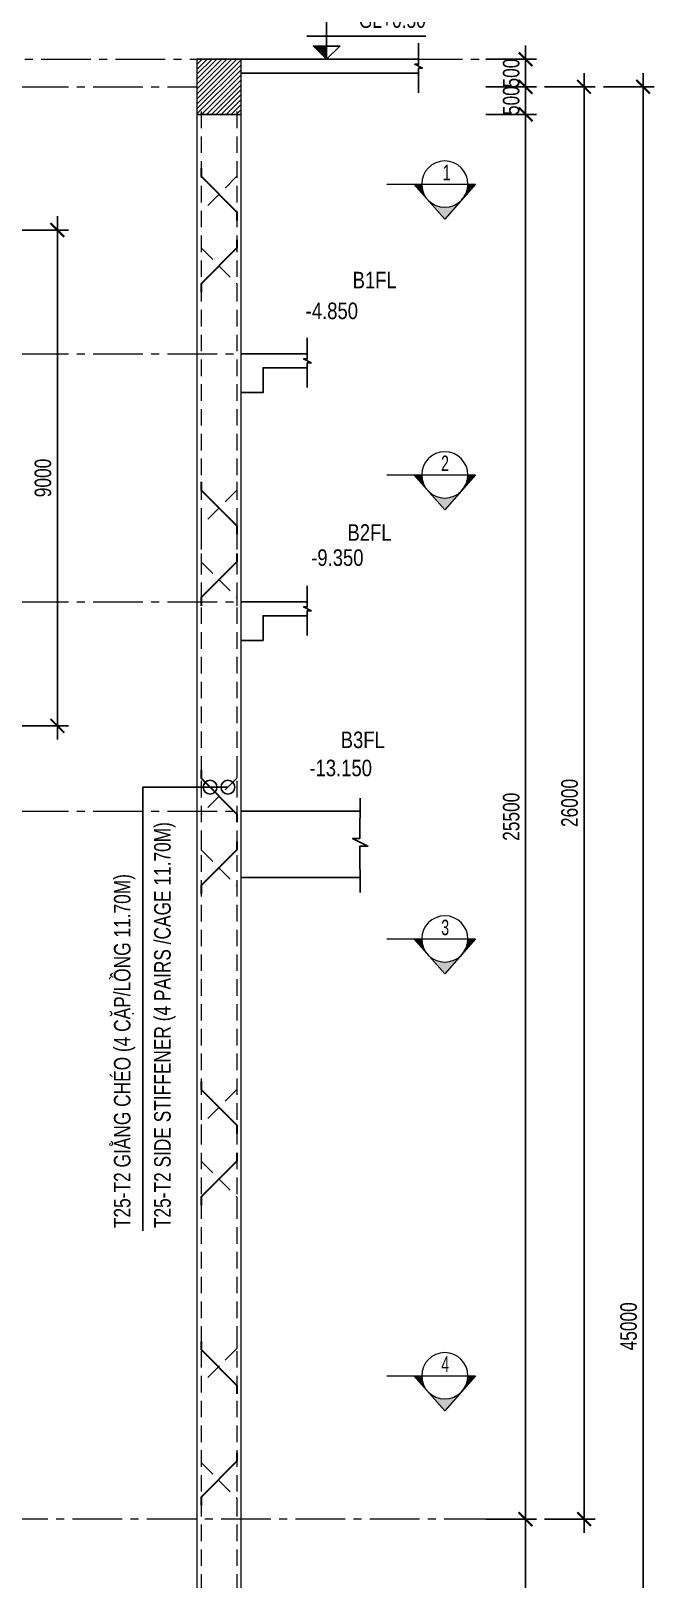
# Model space of a CAD drawing. Header units: millimetres. Extents: x 2746337 to 7547699, y -363432 to 15720.
# Drawn here: x 3098751 to 3110067, y -221482 to -193381 of the extents above; entities that cross this region are included whole.
import ezdxf
from ezdxf.enums import TextEntityAlignment as Align

# ---------------------------------------------------------------- set-up
doc = ezdxf.new("R2010")
doc.units = ezdxf.units.MM
doc.header["$LTSCALE"] = 1200
doc.header["$PDMODE"] = 3
doc.linetypes.add('CENTER2', pattern=[1.125, 0.75, -0.125, 0.125, -0.125])
doc.linetypes.add('HIDDEN', pattern=[0.375, 0.25, -0.125])
for name, color, linetype, lineweight in [('1', 9, 'Continuous', 13), ('BOUND', 3, 'Continuous', 20), ('CODE', 3, 'Continuous', 15), ('ENOTE', 2, 'Continuous', 15), ('Grid line', 160, 'CENTER2', 5), ('HIDE', 8, 'HIDDEN', 13), ('K-THUOC', 1, 'Continuous', 18), ('LEADER', 8, 'Continuous', 9), ('S-Beam - Cont', 60, 'Continuous', 25), ('T2CO', 4, 'Continuous', 30), ('T2HI', 4, 'HIDDEN', 13), ('TEXTVN', 2, 'Continuous', 20)]:
    doc.layers.add(name, color=color, linetype=linetype, lineweight=lineweight)
for name, color, linetype in [('CDC.02.DIM', 1, 'Continuous'), ('CDC.06.TEXT', 2, 'Continuous'), ('CDC.10.HATCH', 251, 'Continuous'), ('Q-Dim-line', 75, 'Continuous')]:
    doc.layers.add(name, color=color, linetype=linetype)
doc.styles.add('DB_Arial', font='arial.ttf', dxfattribs={"width": 0.8})
doc.styles.add('SMTEXT', font='arial.ttf', dxfattribs={"width": 0.75})
doc.styles.add('TEXTVN', font='VHELVCN.TTF', dxfattribs={"width": 0.8})
doc.dimstyles.new('BSV1-100', dxfattribs={"dimtxt": 300, "dimasz": 250, "dimexe": 200, "dimexo": 0, "dimgap": 108, "dimtad": 1, "dimdec": 0, "dimdsep": 46, "dimtxsty": 'SMTEXT', "dimblk": 'ARCHTICK', "dimcen": 100, "dimdle": 250, "dimclrd": 256, "dimclre": 256, "dimclrt": 1, "dimadec": 0, "dimazin": 0, "dimtfac": 1, "dimtdec": 0, "dimtix": 1, "dimtmove": 2, "dimatfit": 3, "dimfxl": 720, "dimfxlon": 1, "dimtolj": 1, "dimtzin": 0, "dimarcsym": 0})
doc.dimstyles.new('BSV25', dxfattribs={"dimtxt": 300, "dimasz": 250, "dimexe": 200, "dimexo": 0, "dimgap": 108, "dimtad": 1, "dimdec": 0, "dimlfac": 0.25, "dimdsep": 46, "dimtxsty": 'SMTEXT', "dimblk": 'ARCHTICK', "dimcen": 100, "dimdle": 250, "dimclrd": 256, "dimclre": 256, "dimclrt": 2, "dimadec": 0, "dimazin": 0, "dimtfac": 1, "dimtdec": 0, "dimtix": 1, "dimtmove": 2, "dimatfit": 3, "dimfxl": 800, "dimfxlon": 1, "dimtolj": 1, "dimtzin": 0, "dimarcsym": 0})

# ---------------------------------------------------------------- blocks, each defined once
blk = doc.blocks.new('_ArchTick')
at = {"color": 0, "linetype": 'ByBlock', "const_width": 0.15}
blk.add_lwpolyline([(-0.5, -0.5), (0.5, 0.5)], dxfattribs=at)
blk = doc.blocks.new('tag_cd')
at = {"layer": 'CDC.10.HATCH'}
blk.add_hatch(color=256, dxfattribs=at).paths.add_polyline_path([(180, 240), (420, 0), (420, 240)])
at = {"layer": 'CDC.02.DIM'}
for points in [[(420, 240), (420, 0), (660, 240), (180, 240), (420, 0), (420, 1020)], [(60, 420), (2220, 420)], [(0, 0), (840, 0)]]:
    blk.add_lwpolyline(points, dxfattribs=at)
at = {"layer": 'CDC.06.TEXT', "ltscale": 0.5, "style": 'SMTEXT', "width": 0.75}
blk.add_attdef('CD', text='', height=300, dxfattribs=at).set_placement((2220, 570), align=Align.RIGHT)
blk = doc.blocks.new('*D1796')
at = {"layer": 'Defpoints', "color": 0, "transparency": 16777216}
for p in [(3070676, -194395), (3070113, -199245), (3102823, -199245)]:
    blk.add_point(p, dxfattribs=at)
at = {"layer": 'K-THUOC', "lineweight": -2, "transparency": 16777216}
for p, q in [((3070113, -194145), (3070113, -199495)), ((3070676, -194395), (3069913, -194395)), ((3070833, -199245), (3069913, -199245))]:
    blk.add_line(p, q, dxfattribs=at)
at = {"layer": 'K-THUOC', "lineweight": -2, "transparency": 16777216, "xscale": 250, "yscale": 250, "zscale": 250}
for p, rotation in [((3070113, -194395), 90), ((3070113, -199245), 270)]:
    blk.add_blockref('_ArchTick', p, dxfattribs=dict(at, rotation=rotation))
at = {"layer": 'K-THUOC', "color": 1, "transparency": 16777216, "insert": (3069852, -196820), "char_height": 300, "attachment_point": 5, "rotation": 90, "style": 'SMTEXT'}
blk.add_mtext('\\A1;4850', dxfattribs=at)
blk = doc.blocks.new('*D1797')
at = {"layer": 'Defpoints', "color": 0, "transparency": 16777216}
for p in [(3102823, -199245), (3070113, -203745), (3102807, -203745)]:
    blk.add_point(p, dxfattribs=at)
at = {"layer": 'K-THUOC', "lineweight": -2, "transparency": 16777216}
for p, q in [((3070113, -198995), (3070113, -203995)), ((3070833, -199245), (3069913, -199245)), ((3070833, -203745), (3069913, -203745))]:
    blk.add_line(p, q, dxfattribs=at)
at = {"layer": 'K-THUOC', "lineweight": -2, "transparency": 16777216, "xscale": 250, "yscale": 250, "zscale": 250}
for p, rotation in [((3070113, -199245), 90), ((3070113, -203745), 270)]:
    blk.add_blockref('_ArchTick', p, dxfattribs=dict(at, rotation=rotation))
at = {"layer": 'K-THUOC', "color": 1, "transparency": 16777216, "insert": (3069852, -201495), "char_height": 300, "attachment_point": 5, "rotation": 90, "style": 'SMTEXT'}
blk.add_mtext('\\A1;4500', dxfattribs=at)
blk = doc.blocks.new('*D1798')
at = {"layer": 'Defpoints', "color": 0, "transparency": 16777216}
for p in [(3101550, -203745), (3070113, -207545), (3102807, -207545)]:
    blk.add_point(p, dxfattribs=at)
at = {"layer": 'K-THUOC', "lineweight": -2, "transparency": 16777216}
for p, q in [((3070113, -203495), (3070113, -207795)), ((3070833, -203745), (3069913, -203745)), ((3070833, -207545), (3069913, -207545))]:
    blk.add_line(p, q, dxfattribs=at)
at = {"layer": 'K-THUOC', "lineweight": -2, "transparency": 16777216, "xscale": 250, "yscale": 250, "zscale": 250}
for p, rotation in [((3070113, -203745), 90), ((3070113, -207545), 270)]:
    blk.add_blockref('_ArchTick', p, dxfattribs=dict(at, rotation=rotation))
at = {"layer": 'K-THUOC', "color": 1, "transparency": 16777216, "insert": (3069852, -205645), "char_height": 300, "attachment_point": 5, "rotation": 90, "style": 'SMTEXT'}
blk.add_mtext('\\A1;3800', dxfattribs=at)
blk = doc.blocks.new('*D1810')
at = {"layer": 'Defpoints', "color": 0, "transparency": 16777216}
for p in [(3088151, -196995), (3099231, -196995), (3088151, -205995)]:
    blk.add_point(p, dxfattribs=at)
at = {"layer": 'K-THUOC', "lineweight": -2, "transparency": 16777216}
for p, q in [((3099231, -206245), (3099231, -196745)), ((3098511, -196995), (3099431, -196995)), ((3098511, -205995), (3099431, -205995))]:
    blk.add_line(p, q, dxfattribs=at)
at = {"layer": 'K-THUOC', "lineweight": -2, "transparency": 16777216, "xscale": 250, "yscale": 250, "zscale": 250}
for p, rotation in [((3099231, -196995), 90), ((3099231, -205995), 270)]:
    blk.add_blockref('_ArchTick', p, dxfattribs=dict(at, rotation=rotation))
at = {"layer": 'K-THUOC', "color": 1, "transparency": 16777216, "insert": (3098970, -201495), "char_height": 300, "attachment_point": 5, "rotation": 90, "style": 'SMTEXT'}
blk.add_mtext('\\A1;9000', dxfattribs=at)
blk = doc.blocks.new('SIGSEC')
at = {"layer": '1', "lineweight": 9}
h = blk.add_hatch(color=256, dxfattribs=at)
h.dxf.hatch_style = 1
h.paths.add_polyline_path([(-420, 0), (-560, 0), (-315, -278, -0.182676)])
h = blk.add_hatch(color=256, dxfattribs=at)
h.dxf.hatch_style = 1
h.paths.add_polyline_path([(560, 0), (420, 0, -0.182676), (315, -278)])
h = blk.add_hatch(color=256, dxfattribs=at)
h.dxf.hatch_style = 1
h.paths.add_polyline_path([(315, -278, -0.451416), (-315, -278), (0, -635)])
at = {"layer": '1', "lineweight": 9, "elevation": 0}
blk.add_lwpolyline([(1050, 0), (-560, 0), (0, -635), (560, 0)], dxfattribs=at)
at = {"layer": '1', "lineweight": 9}
blk.add_circle((0, 0), 420, dxfattribs=at)
at = {"layer": 'BOUND', "lineweight": 9, "style": 'TEXTVN', "width": 0.8}
blk.add_attdef('SEC', text='', height=280, dxfattribs=at).set_placement((0, 210, 0), align=Align.MIDDLE_CENTER)
blk = doc.blocks.new('*D1824')
at = {"layer": 'Defpoints', "color": 0, "transparency": 16777216}
for p in [(3102566, -193895), (3107734, -193895), (3102566, -194395)]:
    blk.add_point(p, dxfattribs=at)
at = {"layer": 'K-THUOC', "lineweight": -2, "transparency": 16777216}
for p, q in [((3107014, -193895), (3107934, -193895)), ((3107734, -193895), (3107734, -193645)), ((3107734, -194395), (3107734, -193895)), ((3107014, -194395), (3107934, -194395)), ((3107734, -194395), (3107734, -194645))]:
    blk.add_line(p, q, dxfattribs=at)
at = {"layer": 'K-THUOC', "lineweight": -2, "transparency": 16777216, "xscale": 250, "yscale": 250, "zscale": 250}
for p, rotation in [((3107734, -193895), 270), ((3107734, -194395), 90)]:
    blk.add_blockref('_ArchTick', p, dxfattribs=dict(at, rotation=rotation))
at = {"layer": 'K-THUOC', "color": 1, "transparency": 16777216, "insert": (3107473, -194145), "char_height": 300, "attachment_point": 5, "rotation": 90, "style": 'SMTEXT'}
blk.add_mtext('\\A1;500', dxfattribs=at)
blk = doc.blocks.new('*D1825')
at = {"layer": 'Defpoints', "color": 0, "transparency": 16777216}
for p in [(3102566, -194395), (3102566, -194895), (3107734, -194895)]:
    blk.add_point(p, dxfattribs=at)
at = {"layer": 'K-THUOC', "lineweight": -2, "transparency": 16777216}
for p, q in [((3107734, -194395), (3107734, -194145)), ((3107014, -194395), (3107934, -194395)), ((3107734, -194395), (3107734, -194895)), ((3107014, -194895), (3107934, -194895)), ((3107734, -194895), (3107734, -195145))]:
    blk.add_line(p, q, dxfattribs=at)
at = {"layer": 'K-THUOC', "lineweight": -2, "transparency": 16777216, "xscale": 250, "yscale": 250, "zscale": 250}
for p, rotation in [((3107734, -194395), 270), ((3107734, -194895), 90)]:
    blk.add_blockref('_ArchTick', p, dxfattribs=dict(at, rotation=rotation))
at = {"layer": 'K-THUOC', "color": 1, "transparency": 16777216, "insert": (3107473, -194645), "char_height": 300, "attachment_point": 5, "rotation": 90, "style": 'SMTEXT'}
blk.add_mtext('\\A1;500', dxfattribs=at)
blk = doc.blocks.new('*D1826')
at = {"layer": 'Defpoints', "color": 0, "transparency": 16777216}
for p in [(3102566, -194895), (3097019, -220395), (3107734, -220395)]:
    blk.add_point(p, dxfattribs=at)
at = {"layer": 'K-THUOC', "lineweight": -2, "transparency": 16777216}
for p, q in [((3107734, -194645), (3107734, -220645)), ((3107014, -194895), (3107934, -194895)), ((3107014, -220395), (3107934, -220395))]:
    blk.add_line(p, q, dxfattribs=at)
at = {"layer": 'K-THUOC', "lineweight": -2, "transparency": 16777216, "xscale": 250, "yscale": 250, "zscale": 250}
for p, rotation in [((3107734, -194895), 90), ((3107734, -220395), 270)]:
    blk.add_blockref('_ArchTick', p, dxfattribs=dict(at, rotation=rotation))
at = {"layer": 'K-THUOC', "color": 1, "transparency": 16777216, "insert": (3107473, -207645), "char_height": 300, "attachment_point": 5, "rotation": 90, "style": 'SMTEXT'}
blk.add_mtext('\\A1;25500', dxfattribs=at)
blk = doc.blocks.new('*D1827')
at = {"layer": 'Defpoints', "color": 0, "transparency": 16777216}
for p in [(3097019, -220395), (3098591, -239395), (3107734, -239395)]:
    blk.add_point(p, dxfattribs=at)
at = {"layer": 'K-THUOC', "lineweight": -2, "transparency": 16777216}
for p, q in [((3107734, -220145), (3107734, -239645)), ((3107014, -220395), (3107934, -220395)), ((3107014, -239395), (3107934, -239395))]:
    blk.add_line(p, q, dxfattribs=at)
at = {"layer": 'K-THUOC', "lineweight": -2, "transparency": 16777216, "xscale": 250, "yscale": 250, "zscale": 250}
for p, rotation in [((3107734, -220395), 90), ((3107734, -239395), 270)]:
    blk.add_blockref('_ArchTick', p, dxfattribs=dict(at, rotation=rotation))
at = {"layer": 'K-THUOC', "color": 1, "transparency": 16777216, "insert": (3107473, -229895), "char_height": 300, "attachment_point": 5, "rotation": 90, "style": 'SMTEXT'}
blk.add_mtext('\\A1;19000', dxfattribs=at)
blk = doc.blocks.new('*D1828')
at = {"layer": 'Defpoints', "color": 0, "transparency": 16777216}
for p in [(3101766, -194395), (3108795, -194395), (3097019, -220395)]:
    blk.add_point(p, dxfattribs=at)
at = {"layer": 'K-THUOC', "lineweight": -2, "transparency": 16777216}
for p, q in [((3108795, -220645), (3108795, -194145)), ((3108075, -194395), (3108995, -194395)), ((3108075, -220395), (3108995, -220395))]:
    blk.add_line(p, q, dxfattribs=at)
at = {"layer": 'K-THUOC', "lineweight": -2, "transparency": 16777216, "xscale": 250, "yscale": 250, "zscale": 250}
for p, rotation in [((3108795, -194395), 90), ((3108795, -220395), 270)]:
    blk.add_blockref('_ArchTick', p, dxfattribs=dict(at, rotation=rotation))
at = {"layer": 'K-THUOC', "color": 1, "transparency": 16777216, "insert": (3108533, -207395), "char_height": 300, "attachment_point": 5, "rotation": 90, "style": 'SMTEXT'}
blk.add_mtext('\\A1;26000', dxfattribs=at)
blk = doc.blocks.new('*D1829')
at = {"layer": 'Defpoints', "color": 0, "transparency": 16777216}
for p in [(3101766, -194395), (3101766, -239395), (3109867, -239395)]:
    blk.add_point(p, dxfattribs=at)
at = {"layer": 'K-THUOC', "lineweight": -2, "transparency": 16777216}
for p, q in [((3109867, -194145), (3109867, -239645)), ((3109147, -194395), (3110067, -194395)), ((3109147, -239395), (3110067, -239395))]:
    blk.add_line(p, q, dxfattribs=at)
at = {"layer": 'K-THUOC', "lineweight": -2, "transparency": 16777216, "xscale": 250, "yscale": 250, "zscale": 250}
for p, rotation in [((3109867, -194395), 90), ((3109867, -239395), 270)]:
    blk.add_blockref('_ArchTick', p, dxfattribs=dict(at, rotation=rotation))
at = {"layer": 'K-THUOC', "color": 1, "transparency": 16777216, "insert": (3109605, -216895), "char_height": 300, "attachment_point": 5, "rotation": 90, "style": 'SMTEXT'}
blk.add_mtext('\\A1;45000', dxfattribs=at)

msp = doc.modelspace()

# ---------------------------------------------------------------- hatches: boundary and pattern name
at = {"layer": 'CDC.10.HATCH'}
h = msp.add_hatch(dxfattribs=at)
h.set_pattern_fill('ANSI31', color=256, scale=20)
h.set_pattern_definition([(45, (314908.18, -204151.04), (-44.9012806, 44.9012806), [])])
h.paths.add_polyline_path([(3101765.9, -194894.7), (3102565.9, -194894.7), (3102565.9, -193894.7), (3101765.9, -193894.7)])

# ---------------------------------------------------------------- linework, layer by layer
at = {"layer": 'BOUND'}
for points in [[(3101765.9, -194894.7), (3102565.9, -194894.7), (3102565.9, -193894.7), (3101765.9, -193894.7)], [(3101765.9, -239394.7), (3102565.9, -239394.7), (3102565.9, -194894.7), (3101765.9, -194894.7)]]:
    msp.add_lwpolyline(points, close=True, dxfattribs=at)
at = {"layer": 'BOUND', "lineweight": 20}
msp.add_lwpolyline([(3102565.9, -198744.7), (3102565.9, -194894.7), (3101765.9, -194894.7), (3101765.9, -239394.7), (3102565.9, -239394.7), (3102565.9, -213944.7)], dxfattribs=at)
at = {"layer": 'CODE'}
for points in [[(3103215.5, -199244.7, 0, 0, 0), (3104289.5, -199244.7, 0, 0, 0), (3103752.5, -199244.7, 0, 660, 0), (3103752.5, -198914.7, 0, 0, 0), (3103752.5, -198714.7, 0, 0, 0), (3104752.5, -198714.7, 0, 0, 0)], [(3103215.5, -203744.7, 0, 0, 0), (3104289.5, -203744.7, 0, 0, 0), (3103752.5, -203744.7, 0, 660, 0), (3103752.5, -203414.7, 0, 0, 0), (3103752.5, -203214.7, 0, 0, 0), (3104752.5, -203214.7, 0, 0, 0)], [(3103215.5, -207544.7, 0, 0, 0), (3104289.5, -207544.7, 0, 0, 0), (3103752.5, -207544.7, 0, 660, 0), (3103752.5, -207214.7, 0, 0, 0), (3103752.5, -207014.7, 0, 0, 0), (3104752.5, -207014.7, 0, 0, 0)]]:
    msp.add_lwpolyline(points, format="xyseb", dxfattribs=at)
at = {"layer": 'Grid line', "color": 2}
for p, q in [((3066131.5, -194394.7), (3101765.9, -194394.7)), ((3066131.5, -199244.7), (3102650.3, -199244.7)), ((3066131.5, -203744.7), (3102634.3, -203744.7)), ((3066131.5, -207544.7), (3102634.3, -207544.7))]:
    msp.add_line(p, q, dxfattribs=at)
at = {"layer": 'Grid line'}
msp.add_line((3107156.3, -220394.7), (3071488.2, -220394.7), dxfattribs=at)
msp.add_lwpolyline([(3080037.9, -193894.7), (3106955.2, -193894.7)], dxfattribs=at)
at = {"layer": 'HIDE'}
for p, q in [((3101840.9, -194844.7), (3101840.9, -239194.7)), ((3102490.9, -194844.7), (3102490.9, -239194.7))]:
    msp.add_line(p, q, dxfattribs=at)
at = {"layer": 'Q-Dim-line'}
for points in [[(3105789.5, -193604), (3105789.5, -193985), (3105722.4, -193985), (3105861.1, -194055.7), (3105789.5, -194055.7), (3105789.5, -194502.9)], [(3103769.9, -198954), (3103769.9, -199335), (3103702.9, -199335), (3103841.6, -199405.7), (3103769.9, -199405.7), (3103769.9, -199852.9)], [(3103769.9, -203454), (3103769.9, -203835), (3103702.9, -203835), (3103841.6, -203905.7), (3103769.9, -203905.7), (3103769.9, -204352.9)], [(3104730.9, -207306.1), (3104726.3, -208036.6), (3104592.1, -208036.6), (3104869.6, -208177.9), (3104726.3, -208177.9), (3104730.9, -209021)]]:
    msp.add_lwpolyline(points, dxfattribs=at)
at = {"layer": 'S-Beam - Cont'}
for points in [[(3105782.6, -193894.7), (3104089.3, -193894.7), (3104089.3, -193894.7), (3102565.9, -193894.7)], [(3102565.9, -194144.7), (3104339.3, -194144.7), (3104339.3, -194144.7), (3105782.6, -194144.7)], [(3103763.1, -199244.7), (3102565.9, -199244.7)], [(3103763.1, -199494.7), (3102965.9, -199494.7), (3102965.9, -199944.7), (3102565.9, -199944.7)], [(3103763.1, -203744.7), (3102565.9, -203744.7)], [(3103763.1, -203994.7), (3102965.9, -203994.7), (3102965.9, -204444.7), (3102565.9, -204444.7)], [(3104730.9, -207544.7), (3102565.9, -207544.7)], [(3102565.9, -208744.7), (3104730.9, -208744.7)]]:
    msp.add_lwpolyline(points, dxfattribs=at)
at = {"layer": 'T2CO'}
for points in [[(3101840.9, -195869.7), (3101840.9, -196019.7), (3102490.9, -196669.7), (3102490.9, -196819.7)], [(3102490.9, -197169.7), (3102490.9, -197319.7), (3101840.9, -197969.7), (3101840.9, -198119.7)], [(3101840.9, -201564.8), (3101840.9, -201714.8), (3102490.9, -202364.8), (3102490.9, -202514.8)], [(3102490.9, -202864.8), (3102490.9, -203014.8), (3101840.9, -203664.8), (3101840.9, -203814.8)], [(3101840.9, -206795.3), (3101840.9, -206945.3), (3102490.9, -207595.3), (3102490.9, -207745.3)], [(3102490.9, -208095.3), (3102490.9, -208245.3), (3101840.9, -208895.3), (3101840.9, -209045.3)], [(3101840.9, -212444.2), (3101840.9, -212594.2), (3102490.9, -213244.2), (3102490.9, -213394.2)], [(3102490.9, -213744.2), (3102490.9, -213894.2), (3101840.9, -214544.2), (3101840.9, -214694.2)], [(3101840.9, -217167.6), (3101840.9, -217317.6), (3102490.9, -217967.6), (3102490.9, -218117.6)], [(3102490.9, -219194), (3102490.9, -219344), (3101840.9, -219994), (3101840.9, -220144)]]:
    msp.add_lwpolyline(points, dxfattribs=at)
at = {"layer": 'T2HI'}
for points in [[(3102490.9, -195869.7), (3102490.9, -196019.7), (3101840.9, -196669.7), (3101840.9, -196819.7)], [(3101840.9, -197169.7), (3101840.9, -197319.7), (3102490.9, -197969.7), (3102490.9, -198119.7)], [(3102490.9, -201564.8), (3102490.9, -201714.8), (3101840.9, -202364.8), (3101840.9, -202514.8)], [(3101840.9, -202864.8), (3101840.9, -203014.8), (3102490.9, -203664.8), (3102490.9, -203814.8)], [(3102490.9, -206795.3), (3102490.9, -206945.3), (3101840.9, -207595.3), (3101840.9, -207745.3)], [(3101840.9, -208095.3), (3101840.9, -208245.3), (3102490.9, -208895.3), (3102490.9, -209045.3)], [(3102490.9, -212444.2), (3102490.9, -212594.2), (3101840.9, -213244.2), (3101840.9, -213394.2)], [(3101840.9, -213744.2), (3101840.9, -213894.2), (3102490.9, -214544.2), (3102490.9, -214694.2)], [(3102490.9, -217145.3), (3102490.9, -217295.3), (3101840.9, -217945.3), (3101840.9, -218095.3)], [(3101840.9, -219216.4), (3101840.9, -219366.4), (3102490.9, -220016.4), (3102490.9, -220166.4)]]:
    msp.add_lwpolyline(points, dxfattribs=at)

# ---------------------------------------------------------------- block references
at = {"layer": '1', "lineweight": 20}
ref = msp.add_blockref('SIGSEC', (3106266.8, -196160.1), dxfattribs=dict(at, xscale=-1))
ref.add_attrib('SEC', '1', dxfattribs={"layer": 'BOUND', "lineweight": 9, "height": 280, "style": 'TEXTVN', "width": 0.8}).set_placement((3106300.8, -195950.1, 0), align=Align.MIDDLE_CENTER)
ref = msp.add_blockref('SIGSEC', (3106266.8, -201440.1), dxfattribs=dict(at, xscale=-1))
ref.add_attrib('SEC', '2', dxfattribs={"layer": 'BOUND', "lineweight": 9, "height": 280, "style": 'TEXTVN', "width": 0.8}).set_placement((3106271, -201230.1, 0), align=Align.MIDDLE_CENTER)
ref = msp.add_blockref('SIGSEC', (3106266.8, -209863.7), dxfattribs=dict(at, xscale=-1))
ref.add_attrib('SEC', '3', dxfattribs={"layer": 'BOUND', "lineweight": 9, "height": 280, "style": 'TEXTVN', "width": 0.8}).set_placement((3106273.4, -209653.7, 0), align=Align.MIDDLE_CENTER)
ref = msp.add_blockref('SIGSEC', (3106266.8, -217791.9, 0), dxfattribs=dict(at, xscale=-1))
ref.add_attrib('SEC', '4', dxfattribs={"layer": 'BOUND', "lineweight": 9, "height": 280, "style": 'TEXTVN', "width": 0.8}).set_placement((3106274.5, -217581.9, 0), align=Align.MIDDLE_CENTER)
at = {"layer": 'ENOTE'}
msp.add_blockref('tag_cd', (3103701.2, -193894.7), dxfattribs=at).add_auto_attribs({'CD': 'GL+0.50'})

# ---------------------------------------------------------------- texts
at = {"layer": 'ENOTE', "style": 'DB_Arial', "width": 0.8}
for s, p in [('-4.850', (3103739.8, -198611.7)), ('-9.350', (3103840.1, -203091.1)), ('-13.150', (3103807, -206909.5))]:
    msp.add_text(s, height=300, dxfattribs=at).set_placement(p)
at = {"layer": 'TEXTVN', "style": 'DB_Arial', "width": 0.8}
for s, p in [('B1FL', (3104593.2, -198052.6)), ('B2FL', (3104498.7, -202634.9)), ('B3FL', (3104376.7, -206399.1))]:
    msp.add_text(s, height=300, dxfattribs=at).set_placement(p)
at = {"layer": 'TEXTVN', "lineweight": 20, "style": 'SMTEXT', "width": 0.75}
for s, p in [('T25-T2 SIDE STIFFENER (4 PAIRS /CAGE 11.70M)', (3101288.8, -215112.1)), ('T25-T2 GIẰNG CHÉO (4 CẶP/LỒNG 11.70M)', (3100558.8, -215112.1))]:
    msp.add_text(s, height=300, rotation=90, dxfattribs=at).set_placement(p)

# ---------------------------------------------------------------- dimensions: what is measured, and where the dimension line sits
at = {"layer": 'K-THUOC'}
for base, p1, p2, picture, middle in [((3107733.8, -193894.7), (3102565.9, -194394.7), (3102565.9, -193894.7), '*D1824', (3107472.6, -194144.7)), ((3070113.3, -199244.7), (3070675.7, -194394.7), (3102822.7, -199244.7), '*D1796', (3069852.1, -196819.7)), ((3108794.6, -194394.7), (3097019.2, -220394.7), (3101765.9, -194394.7), '*D1828', (3108533.5, -207394.7)), ((3109866.5, -239394.7), (3101765.9, -194394.7), (3101765.9, -239394.7), '*D1829', (3109605.4, -216894.7)), ((3107733.8, -194894.7), (3102565.9, -194394.7), (3102565.9, -194894.7), '*D1825', (3107472.6, -194644.7)), ((3107733.8, -220394.7), (3102565.9, -194894.7), (3097019.2, -220394.7), '*D1826', (3107472.6, -207644.7)), ((3099231.2, -196995), (3088151.5, -205995), (3088151.5, -196995), '*D1810', (3098970, -201495)), ((3070113.3, -203744.7), (3102822.7, -199244.7), (3102806.7, -203744.7), '*D1797', (3069852.1, -201494.7)), ((3070113.3, -207544.7), (3101550.2, -203744.7), (3102806.7, -207544.7), '*D1798', (3069852, -205644.7)), ((3107733.8, -239394.7), (3097019.2, -220394.7), (3098590.9, -239394.7), '*D1827', (3107472.6, -229894.7))]:
    dim = msp.add_linear_dim(base=base, p1=p1, p2=p2, angle=90, dimstyle='BSV1-100', dxfattribs=at)
    dim.commit()
    dim.dimension.update_dxf_attribs({"geometry": picture, "text_midpoint": middle})

# ---------------------------------------------------------------- leaders
at = {"layer": 'LEADER'}
for points in [[(3102328.4, -207107.8), (3100785.8, -207107.8), (3100785.8, -215107.8)], [(3102003.4, -207107.8), (3100785.8, -207107.8), (3100785.8, -215160.1)]]:
    msp.add_leader(points, dimstyle='BSV25', override={"dimldrblk": 'Origin'}, dxfattribs=at)

doc.saveas('drawing.dxf')
